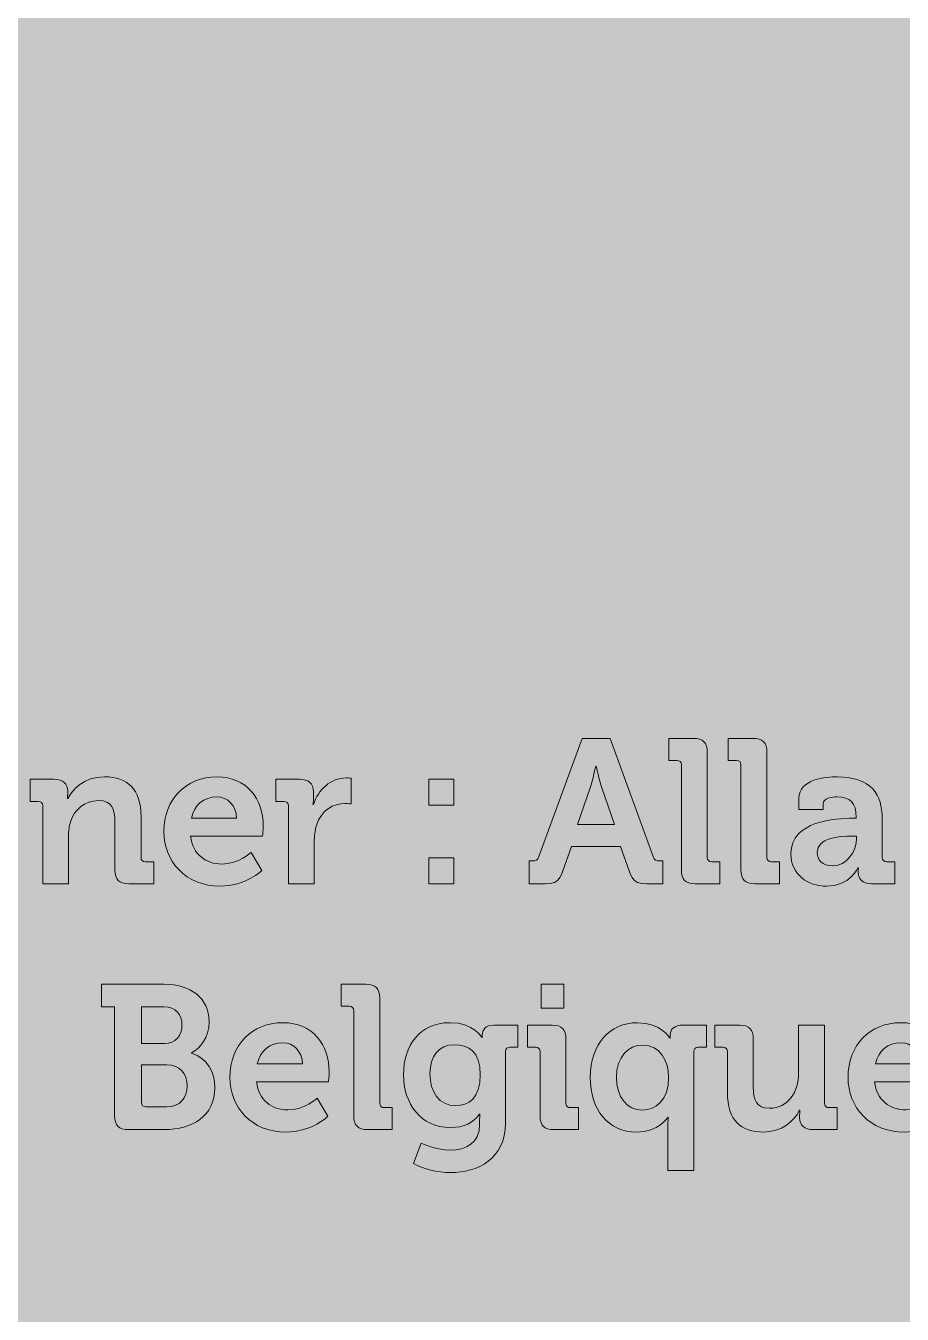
# Model space of a CAD drawing. Header units: inches. Extents: x 8 to 818, y -635 to -10.
# Drawn here: x 734.6 to 752.72, y -562.69 to -536.07 of the extents above; entities that cross this region are included whole.
import ezdxf

# ---------------------------------------------------------------- set-up
doc = ezdxf.new("R2010")
doc.units = ezdxf.units.IN
doc.header["$MEASUREMENT"] = 0
doc.layers.add('Calque 1', color=7, linetype='Continuous')
doc.layers.add('Calque 2', color=7, linetype='Continuous')

# ---------------------------------------------------------------- blocks, each defined once
blk = doc.blocks.new('block 13')
at = {"layer": 'Calque 1', "color": 179, "lineweight": 5, "true_color": 0x262425}
blk.add_open_spline([(719.694, -361.546), (719.694, -361.546), (724.17, -371.802), (724.17, -371.802), (724.391, -372.309), (724.16, -372.898), (723.653, -373.119), (723.653, -373.119), (722.737, -373.519), (722.737, -373.519), (722.231, -373.74), (721.641, -373.509), (721.42, -373.002), (721.42, -373.002), (717.744, -364.577), (717.744, -364.577), (640.056, -483.564), (480.643, -525.464), (351.496, -455.488), (351.496, -455.488), (353.499, -460.077), (353.499, -460.077), (353.72, -460.583), (353.489, -461.173), (352.983, -461.394), (352.983, -461.394), (352.066, -461.794), (352.066, -461.794), (351.56, -462.015), (350.971, -461.783), (350.75, -461.277), (350.75, -461.277), (347.181, -453.1), (347.181, -453.1), (344.491, -451.582), (341.813, -450.021), (339.152, -448.404), (335.488, -446.179), (330.728, -447.182), (328.31, -450.722), (328.31, -450.722), (328.221, -450.853), (328.221, -450.853), (325.723, -454.511), (326.637, -459.522), (330.297, -462.017), (477.228, -562.189), (679.23, -515.398), (769.485, -361.031), (775.135, -351.477), (770.258, -339.126), (759.21, -334.03), (759.21, -334.03), (759.21, -334.03), (759.21, -334.03), (748.148, -328.919), (736.083, -332.124), (731.675, -340.712), (727.953, -347.893), (723.95, -354.837), (719.694, -361.546)], degree=3, knots=[0, 0, 0, 0, 1, 1, 1, 2, 2, 2, 3, 3, 3, 4, 4, 4, 5, 5, 5, 6, 6, 6, 7, 7, 7, 8, 8, 8, 9, 9, 9, 10, 10, 10, 11, 11, 11, 12, 12, 12, 13, 13, 13, 14, 14, 14, 15, 15, 15, 16, 16, 16, 17, 17, 17, 18, 18, 18, 19, 19, 19, 20, 20, 20, 20], dxfattribs=at)
blk = doc.blocks.new('block 16')
at = {"layer": 'Calque 2', "true_color": 0x262425}
h = blk.add_hatch(color=179, dxfattribs=at)
h.dxf.hatch_style = 2
edge = h.paths.add_edge_path()
edge.add_spline(control_points=[(745.008, -553.325), (745.008, -553.325), (745.076, -553.325), (745.076, -553.325), (745.148, -553.325), (745.181, -553.308), (745.207, -553.232), (745.207, -553.232), (746.1, -550.791), (746.1, -550.791), (746.1, -550.791), (746.679, -550.791), (746.679, -550.791), (746.679, -550.791), (747.568, -553.232), (747.568, -553.232), (747.593, -553.308), (747.627, -553.325), (747.699, -553.325), (747.699, -553.325), (747.767, -553.325), (747.767, -553.325), (747.767, -553.325), (747.767, -553.795), (747.767, -553.795), (747.767, -553.795), (747.437, -553.795), (747.437, -553.795), (747.225, -553.795), (747.149, -553.74), (747.081, -553.55), (747.081, -553.55), (746.895, -553.025), (746.895, -553.025), (746.895, -553.025), (745.88, -553.025), (745.88, -553.025), (745.88, -553.025), (745.693, -553.55), (745.693, -553.55), (745.626, -553.74), (745.554, -553.795), (745.342, -553.795), (745.342, -553.795), (745.008, -553.795), (745.008, -553.795), (745.008, -553.795), (745.008, -553.325), (745.008, -553.325)], knot_values=[0, 0, 0, 0, 1, 1, 1, 2, 2, 2, 3, 3, 3, 4, 4, 4, 5, 5, 5, 6, 6, 6, 7, 7, 7, 8, 8, 8, 9, 9, 9, 10, 10, 10, 11, 11, 11, 12, 12, 12, 13, 13, 13, 14, 14, 14, 15, 15, 15, 16, 16, 16, 16], degree=3, periodic=1)
edge = h.paths.add_edge_path()
edge.add_spline(control_points=[(746.768, -552.568), (746.768, -552.568), (746.51, -551.815), (746.51, -551.815), (746.455, -551.65), (746.392, -551.366), (746.392, -551.366), (746.392, -551.366), (746.383, -551.366), (746.383, -551.366), (746.383, -551.366), (746.32, -551.65), (746.265, -551.815), (746.265, -551.815), (746.007, -552.568), (746.007, -552.568), (746.007, -552.568), (746.768, -552.568), (746.768, -552.568)], knot_values=[0, 0, 0, 0, 1, 1, 1, 2, 2, 2, 3, 3, 3, 4, 4, 4, 5, 5, 5, 6, 6, 6, 6], degree=3, periodic=1)
h = blk.add_hatch(color=179, dxfattribs=at)
h.dxf.hatch_style = 2
edge = h.paths.add_edge_path()
edge.add_spline(control_points=[(748.153, -551.341), (748.153, -551.277), (748.119, -551.248), (748.06, -551.248), (748.06, -551.248), (747.891, -551.248), (747.891, -551.248), (747.891, -551.248), (747.891, -550.791), (747.891, -550.791), (747.891, -550.791), (748.403, -550.791), (748.403, -550.791), (748.602, -550.791), (748.69, -550.88), (748.69, -551.078), (748.69, -551.078), (748.69, -553.249), (748.69, -553.249), (748.69, -553.308), (748.724, -553.342), (748.784, -553.342), (748.784, -553.342), (748.949, -553.342), (748.949, -553.342), (748.949, -553.342), (748.949, -553.795), (748.949, -553.795), (748.949, -553.795), (748.441, -553.795), (748.441, -553.795), (748.238, -553.795), (748.153, -553.71), (748.153, -553.507), (748.153, -553.507), (748.153, -551.341), (748.153, -551.341)], knot_values=[0, 0, 0, 0, 1, 1, 1, 2, 2, 2, 3, 3, 3, 4, 4, 4, 5, 5, 5, 6, 6, 6, 7, 7, 7, 8, 8, 8, 9, 9, 9, 10, 10, 10, 11, 11, 11, 12, 12, 12, 12], degree=3, periodic=1)
h = blk.add_hatch(color=179, dxfattribs=at)
h.dxf.hatch_style = 2
edge = h.paths.add_edge_path()
edge.add_spline(control_points=[(749.385, -551.341), (749.385, -551.277), (749.351, -551.248), (749.292, -551.248), (749.292, -551.248), (749.123, -551.248), (749.123, -551.248), (749.123, -551.248), (749.123, -550.791), (749.123, -550.791), (749.123, -550.791), (749.635, -550.791), (749.635, -550.791), (749.834, -550.791), (749.922, -550.88), (749.922, -551.078), (749.922, -551.078), (749.922, -553.249), (749.922, -553.249), (749.922, -553.308), (749.956, -553.342), (750.016, -553.342), (750.016, -553.342), (750.181, -553.342), (750.181, -553.342), (750.181, -553.342), (750.181, -553.795), (750.181, -553.795), (750.181, -553.795), (749.673, -553.795), (749.673, -553.795), (749.47, -553.795), (749.385, -553.71), (749.385, -553.507), (749.385, -553.507), (749.385, -551.341), (749.385, -551.341)], knot_values=[0, 0, 0, 0, 1, 1, 1, 2, 2, 2, 3, 3, 3, 4, 4, 4, 5, 5, 5, 6, 6, 6, 7, 7, 7, 8, 8, 8, 9, 9, 9, 10, 10, 10, 11, 11, 11, 12, 12, 12, 12], degree=3, periodic=1)
h = blk.add_hatch(color=179, dxfattribs=at)
h.dxf.hatch_style = 2
edge = h.paths.add_edge_path()
edge.add_spline(control_points=[(734.95, -552.187), (734.95, -552.124), (734.916, -552.094), (734.856, -552.094), (734.856, -552.094), (734.687, -552.094), (734.687, -552.094), (734.687, -552.094), (734.687, -551.637), (734.687, -551.637), (734.687, -551.637), (735.182, -551.637), (735.182, -551.637), (735.373, -551.637), (735.466, -551.726), (735.466, -551.878), (735.466, -551.878), (735.466, -551.942), (735.466, -551.942), (735.466, -551.988), (735.457, -552.035), (735.457, -552.035), (735.457, -552.035), (735.466, -552.035), (735.466, -552.035), (735.559, -551.853), (735.792, -551.586), (736.227, -551.586), (736.705, -551.586), (736.981, -551.836), (736.981, -552.407), (736.981, -552.407), (736.981, -553.249), (736.981, -553.249), (736.981, -553.308), (737.014, -553.342), (737.074, -553.342), (737.074, -553.342), (737.243, -553.342), (737.243, -553.342), (737.243, -553.342), (737.243, -553.795), (737.243, -553.795), (737.243, -553.795), (736.731, -553.795), (736.731, -553.795), (736.528, -553.795), (736.443, -553.71), (736.443, -553.507), (736.443, -553.507), (736.443, -552.517), (736.443, -552.517), (736.443, -552.255), (736.375, -552.077), (736.105, -552.077), (735.817, -552.077), (735.601, -552.259), (735.525, -552.517), (735.495, -552.606), (735.483, -552.703), (735.483, -552.805), (735.483, -552.805), (735.483, -553.795), (735.483, -553.795), (735.483, -553.795), (734.95, -553.795), (734.95, -553.795), (734.95, -553.795), (734.95, -552.187), (734.95, -552.187)], knot_values=[0, 0, 0, 0, 1, 1, 1, 2, 2, 2, 3, 3, 3, 4, 4, 4, 5, 5, 5, 6, 6, 6, 7, 7, 7, 8, 8, 8, 9, 9, 9, 10, 10, 10, 11, 11, 11, 12, 12, 12, 13, 13, 13, 14, 14, 14, 15, 15, 15, 16, 16, 16, 17, 17, 17, 18, 18, 18, 19, 19, 19, 20, 20, 20, 21, 21, 21, 22, 22, 22, 23, 23, 23, 23], degree=3, periodic=1)
h = blk.add_hatch(color=179, dxfattribs=at)
h.dxf.hatch_style = 2
edge = h.paths.add_edge_path()
edge.add_spline(control_points=[(738.552, -551.586), (739.169, -551.586), (739.508, -552.039), (739.508, -552.61), (739.508, -552.673), (739.495, -552.809), (739.495, -552.809), (739.495, -552.809), (738.006, -552.809), (738.006, -552.809), (738.048, -553.19), (738.327, -553.389), (738.653, -553.389), (739, -553.389), (739.258, -553.147), (739.258, -553.147), (739.258, -553.147), (739.482, -553.52), (739.482, -553.52), (739.482, -553.52), (739.153, -553.845), (738.615, -553.845), (737.9, -553.845), (737.456, -553.329), (737.456, -552.716), (737.456, -552.052), (737.904, -551.586), (738.552, -551.586)], knot_values=[0, 0, 0, 0, 1, 1, 1, 2, 2, 2, 3, 3, 3, 4, 4, 4, 5, 5, 5, 6, 6, 6, 7, 7, 7, 8, 8, 8, 9, 9, 9, 9], degree=3, periodic=1)
edge = h.paths.add_edge_path()
edge.add_spline(control_points=[(738.958, -552.437), (738.949, -552.179), (738.772, -552.001), (738.552, -552.001), (738.277, -552.001), (738.082, -552.166), (738.023, -552.437), (738.023, -552.437), (738.958, -552.437), (738.958, -552.437)], knot_values=[0, 0, 0, 0, 1, 1, 1, 2, 2, 2, 3, 3, 3, 3], degree=3, periodic=1)
h = blk.add_hatch(color=179, dxfattribs=at)
h.dxf.hatch_style = 2
edge = h.paths.add_edge_path()
edge.add_spline(control_points=[(740.03, -552.187), (740.03, -552.124), (739.996, -552.094), (739.936, -552.094), (739.936, -552.094), (739.767, -552.094), (739.767, -552.094), (739.767, -552.094), (739.767, -551.637), (739.767, -551.637), (739.767, -551.637), (740.258, -551.637), (740.258, -551.637), (740.448, -551.637), (740.546, -551.717), (740.546, -551.899), (740.546, -551.899), (740.546, -552.026), (740.546, -552.026), (740.546, -552.107), (740.537, -552.161), (740.537, -552.161), (740.537, -552.161), (740.546, -552.161), (740.546, -552.161), (740.643, -551.853), (740.901, -551.608), (741.231, -551.608), (741.278, -551.608), (741.328, -551.616), (741.328, -551.616), (741.328, -551.616), (741.328, -552.145), (741.328, -552.145), (741.328, -552.145), (741.273, -552.136), (741.197, -552.136), (740.969, -552.136), (740.707, -552.267), (740.609, -552.589), (740.58, -552.695), (740.563, -552.813), (740.563, -552.94), (740.563, -552.94), (740.563, -553.795), (740.563, -553.795), (740.563, -553.795), (740.03, -553.795), (740.03, -553.795), (740.03, -553.795), (740.03, -552.187), (740.03, -552.187)], knot_values=[0, 0, 0, 0, 1, 1, 1, 2, 2, 2, 3, 3, 3, 4, 4, 4, 5, 5, 5, 6, 6, 6, 7, 7, 7, 8, 8, 8, 9, 9, 9, 10, 10, 10, 11, 11, 11, 12, 12, 12, 13, 13, 13, 14, 14, 14, 15, 15, 15, 16, 16, 16, 17, 17, 17, 17], degree=3, periodic=1)
h = blk.add_hatch(color=179, dxfattribs=at)
h.dxf.hatch_style = 2
h.paths.add_polyline_path([(742.934, -551.637), (743.45, -551.637), (743.45, -552.174), (742.934, -552.174)])
h.paths.add_polyline_path([(742.934, -553.257), (743.45, -553.257), (743.45, -553.795), (742.934, -553.795)])
h = blk.add_hatch(color=179, dxfattribs=at)
h.dxf.hatch_style = 2
edge = h.paths.add_edge_path()
edge.add_spline(control_points=[(751.7, -552.441), (751.7, -552.441), (751.768, -552.441), (751.768, -552.441), (751.768, -552.441), (751.768, -552.424), (751.768, -552.424), (751.768, -552.115), (751.645, -552.001), (751.37, -552.001), (751.273, -552.001), (751.082, -552.026), (751.082, -552.145), (751.082, -552.145), (751.082, -552.259), (751.082, -552.259), (751.082, -552.259), (750.583, -552.259), (750.583, -552.259), (750.583, -552.259), (750.583, -552.031), (750.583, -552.031), (750.583, -551.629), (751.15, -551.586), (751.374, -551.586), (752.093, -551.586), (752.305, -551.963), (752.305, -552.445), (752.305, -552.445), (752.305, -553.249), (752.305, -553.249), (752.305, -553.308), (752.339, -553.342), (752.398, -553.342), (752.398, -553.342), (752.567, -553.342), (752.567, -553.342), (752.567, -553.342), (752.567, -553.795), (752.567, -553.795), (752.567, -553.795), (752.085, -553.795), (752.085, -553.795), (751.886, -553.795), (751.81, -553.685), (751.81, -553.558), (751.81, -553.503), (751.814, -553.465), (751.814, -553.465), (751.814, -553.465), (751.806, -553.465), (751.806, -553.465), (751.806, -553.465), (751.641, -553.845), (751.154, -553.845), (750.769, -553.845), (750.418, -553.604), (750.418, -553.173), (750.418, -552.496), (751.349, -552.441), (751.7, -552.441)], knot_values=[0, 0, 0, 0, 1, 1, 1, 2, 2, 2, 3, 3, 3, 4, 4, 4, 5, 5, 5, 6, 6, 6, 7, 7, 7, 8, 8, 8, 9, 9, 9, 10, 10, 10, 11, 11, 11, 12, 12, 12, 13, 13, 13, 14, 14, 14, 15, 15, 15, 16, 16, 16, 17, 17, 17, 18, 18, 18, 19, 19, 19, 20, 20, 20, 20], degree=3, periodic=1)
edge = h.paths.add_edge_path()
edge.add_spline(control_points=[(751.285, -553.427), (751.573, -553.427), (751.776, -553.122), (751.776, -552.86), (751.776, -552.86), (751.776, -552.809), (751.776, -552.809), (751.776, -552.809), (751.683, -552.809), (751.683, -552.809), (751.404, -552.809), (750.96, -552.847), (750.96, -553.147), (750.96, -553.291), (751.065, -553.427), (751.285, -553.427)], knot_values=[0, 0, 0, 0, 1, 1, 1, 2, 2, 2, 3, 3, 3, 4, 4, 4, 5, 5, 5, 5], degree=3, periodic=1)
h = blk.add_hatch(color=179, dxfattribs=at)
h.dxf.hatch_style = 2
edge = h.paths.add_edge_path()
edge.add_spline(control_points=[(736.436, -556.341), (736.436, -556.341), (736.161, -556.341), (736.161, -556.341), (736.161, -556.341), (736.161, -555.871), (736.161, -555.871), (736.161, -555.871), (737.459, -555.871), (737.459, -555.871), (738.001, -555.871), (738.39, -556.15), (738.39, -556.645), (738.39, -556.979), (738.208, -557.195), (738.026, -557.288), (738.026, -557.288), (738.026, -557.297), (738.026, -557.297), (738.352, -557.394), (738.509, -557.699), (738.509, -558.003), (738.509, -558.604), (738.031, -558.875), (737.472, -558.875), (737.472, -558.875), (736.723, -558.875), (736.723, -558.875), (736.524, -558.875), (736.436, -558.79), (736.436, -558.587), (736.436, -558.587), (736.436, -556.341), (736.436, -556.341)], knot_values=[0, 0, 0, 0, 1, 1, 1, 2, 2, 2, 3, 3, 3, 4, 4, 4, 5, 5, 5, 6, 6, 6, 7, 7, 7, 8, 8, 8, 9, 9, 9, 10, 10, 10, 11, 11, 11, 11], degree=3, periodic=1)
edge = h.paths.add_edge_path()
edge.add_spline(control_points=[(737.464, -557.098), (737.696, -557.098), (737.828, -556.929), (737.828, -556.713), (737.828, -556.497), (737.701, -556.341), (737.455, -556.341), (737.455, -556.341), (736.99, -556.341), (736.99, -556.341), (736.99, -556.341), (736.99, -557.098), (736.99, -557.098), (736.99, -557.098), (737.464, -557.098), (737.464, -557.098)], knot_values=[0, 0, 0, 0, 1, 1, 1, 2, 2, 2, 3, 3, 3, 4, 4, 4, 5, 5, 5, 5], degree=3, periodic=1)
edge = h.paths.add_edge_path()
edge.add_spline(control_points=[(737.083, -558.405), (737.083, -558.405), (737.515, -558.405), (737.515, -558.405), (737.785, -558.405), (737.938, -558.223), (737.938, -557.97), (737.938, -557.72), (737.781, -557.538), (737.515, -557.538), (737.515, -557.538), (736.99, -557.538), (736.99, -557.538), (736.99, -557.538), (736.99, -558.312), (736.99, -558.312), (736.99, -558.372), (737.024, -558.405), (737.083, -558.405)], knot_values=[0, 0, 0, 0, 1, 1, 1, 2, 2, 2, 3, 3, 3, 4, 4, 4, 5, 5, 5, 6, 6, 6, 6], degree=3, periodic=1)
h = blk.add_hatch(color=179, dxfattribs=at)
h.dxf.hatch_style = 2
edge = h.paths.add_edge_path()
edge.add_spline(control_points=[(741.38, -556.421), (741.38, -556.358), (741.346, -556.328), (741.287, -556.328), (741.287, -556.328), (741.118, -556.328), (741.118, -556.328), (741.118, -556.328), (741.118, -555.871), (741.118, -555.871), (741.118, -555.871), (741.63, -555.871), (741.63, -555.871), (741.829, -555.871), (741.917, -555.96), (741.917, -556.158), (741.917, -556.158), (741.917, -558.329), (741.917, -558.329), (741.917, -558.388), (741.951, -558.422), (742.011, -558.422), (742.011, -558.422), (742.176, -558.422), (742.176, -558.422), (742.176, -558.422), (742.176, -558.875), (742.176, -558.875), (742.176, -558.875), (741.668, -558.875), (741.668, -558.875), (741.465, -558.875), (741.38, -558.79), (741.38, -558.587), (741.38, -558.587), (741.38, -556.421), (741.38, -556.421)], knot_values=[0, 0, 0, 0, 1, 1, 1, 2, 2, 2, 3, 3, 3, 4, 4, 4, 5, 5, 5, 6, 6, 6, 7, 7, 7, 8, 8, 8, 9, 9, 9, 10, 10, 10, 11, 11, 11, 12, 12, 12, 12], degree=3, periodic=1)
h = blk.add_hatch(color=179, dxfattribs=at)
h.dxf.hatch_style = 2
edge = h.paths.add_edge_path()
edge.add_spline(control_points=[(745.232, -557.267), (745.232, -557.204), (745.198, -557.174), (745.139, -557.174), (745.139, -557.174), (744.97, -557.174), (744.97, -557.174), (744.97, -557.174), (744.97, -556.717), (744.97, -556.717), (744.97, -556.717), (745.482, -556.717), (745.482, -556.717), (745.681, -556.717), (745.766, -556.806), (745.766, -557.005), (745.766, -557.005), (745.766, -558.329), (745.766, -558.329), (745.766, -558.388), (745.799, -558.422), (745.859, -558.422), (745.859, -558.422), (746.028, -558.422), (746.028, -558.422), (746.028, -558.422), (746.028, -558.875), (746.028, -558.875), (746.028, -558.875), (745.516, -558.875), (745.516, -558.875), (745.317, -558.875), (745.232, -558.79), (745.232, -558.587), (745.232, -558.587), (745.232, -557.267), (745.232, -557.267)], knot_values=[0, 0, 0, 0, 1, 1, 1, 2, 2, 2, 3, 3, 3, 4, 4, 4, 5, 5, 5, 6, 6, 6, 7, 7, 7, 8, 8, 8, 9, 9, 9, 10, 10, 10, 11, 11, 11, 12, 12, 12, 12], degree=3, periodic=1)
h.paths.add_polyline_path([(745.258, -555.871), (745.723, -555.871), (745.723, -556.366), (745.258, -556.366)])
h = blk.add_hatch(color=179, dxfattribs=at)
h.dxf.hatch_style = 2
edge = h.paths.add_edge_path()
edge.add_spline(control_points=[(739.915, -556.666), (740.533, -556.666), (740.871, -557.119), (740.871, -557.69), (740.871, -557.754), (740.858, -557.889), (740.858, -557.889), (740.858, -557.889), (739.369, -557.889), (739.369, -557.889), (739.411, -558.27), (739.691, -558.469), (740.016, -558.469), (740.363, -558.469), (740.621, -558.228), (740.621, -558.228), (740.621, -558.228), (740.846, -558.6), (740.846, -558.6), (740.846, -558.6), (740.516, -558.926), (739.978, -558.926), (739.263, -558.926), (738.819, -558.41), (738.819, -557.796), (738.819, -557.132), (739.268, -556.666), (739.915, -556.666)], knot_values=[0, 0, 0, 0, 1, 1, 1, 2, 2, 2, 3, 3, 3, 4, 4, 4, 5, 5, 5, 6, 6, 6, 7, 7, 7, 8, 8, 8, 9, 9, 9, 9], degree=3, periodic=1)
edge = h.paths.add_edge_path()
edge.add_spline(control_points=[(740.321, -557.517), (740.313, -557.259), (740.135, -557.081), (739.915, -557.081), (739.64, -557.081), (739.445, -557.246), (739.386, -557.517), (739.386, -557.517), (740.321, -557.517), (740.321, -557.517)], knot_values=[0, 0, 0, 0, 1, 1, 1, 2, 2, 2, 3, 3, 3, 3], degree=3, periodic=1)
h = blk.add_hatch(color=179, dxfattribs=at)
h.dxf.hatch_style = 2
edge = h.paths.add_edge_path()
edge.add_spline(control_points=[(743.365, -556.666), (743.864, -556.666), (744.029, -556.971), (744.029, -556.971), (744.029, -556.971), (744.038, -556.971), (744.038, -556.971), (744.038, -556.971), (744.038, -556.946), (744.038, -556.916), (744.038, -556.819), (744.106, -556.717), (744.275, -556.717), (744.275, -556.717), (744.774, -556.717), (744.774, -556.717), (744.774, -556.717), (744.774, -557.174), (744.774, -557.174), (744.774, -557.174), (744.609, -557.174), (744.609, -557.174), (744.554, -557.174), (744.516, -557.204), (744.516, -557.259), (744.516, -557.259), (744.516, -558.744), (744.516, -558.744), (744.516, -559.484), (743.941, -559.763), (743.378, -559.763), (743.107, -559.763), (742.819, -559.687), (742.612, -559.577), (742.612, -559.577), (742.777, -559.154), (742.777, -559.154), (742.777, -559.154), (743.043, -559.298), (743.373, -559.298), (743.699, -559.298), (743.983, -559.158), (743.983, -558.769), (743.983, -558.769), (743.983, -558.668), (743.983, -558.668), (743.983, -558.617), (743.987, -558.554), (743.987, -558.554), (743.987, -558.554), (743.979, -558.554), (743.979, -558.554), (743.852, -558.735), (743.665, -558.833), (743.378, -558.833), (742.76, -558.833), (742.409, -558.333), (742.409, -557.741), (742.409, -557.149), (742.743, -556.666), (743.365, -556.666)], knot_values=[0, 0, 0, 0, 1, 1, 1, 2, 2, 2, 3, 3, 3, 4, 4, 4, 5, 5, 5, 6, 6, 6, 7, 7, 7, 8, 8, 8, 9, 9, 9, 10, 10, 10, 11, 11, 11, 12, 12, 12, 13, 13, 13, 14, 14, 14, 15, 15, 15, 16, 16, 16, 17, 17, 17, 18, 18, 18, 19, 19, 19, 20, 20, 20, 20], degree=3, periodic=1)
edge = h.paths.add_edge_path()
edge.add_spline(control_points=[(743.995, -557.745), (743.995, -557.254), (743.75, -557.123), (743.458, -557.123), (743.132, -557.123), (742.955, -557.36), (742.955, -557.724), (742.955, -558.101), (743.145, -558.38), (743.492, -558.38), (743.75, -558.38), (743.995, -558.232), (743.995, -557.745)], knot_values=[0, 0, 0, 0, 1, 1, 1, 2, 2, 2, 3, 3, 3, 4, 4, 4, 4], degree=3, periodic=1)
h = blk.add_hatch(color=179, dxfattribs=at)
h.dxf.hatch_style = 2
edge = h.paths.add_edge_path()
edge.add_spline(control_points=[(747.247, -556.666), (747.738, -556.666), (747.915, -556.984), (747.915, -556.984), (747.915, -556.984), (747.924, -556.984), (747.924, -556.984), (747.924, -556.984), (747.924, -556.954), (747.924, -556.907), (747.924, -556.798), (748.004, -556.717), (748.199, -556.717), (748.199, -556.717), (748.673, -556.717), (748.673, -556.717), (748.673, -556.717), (748.673, -557.174), (748.673, -557.174), (748.673, -557.174), (748.504, -557.174), (748.504, -557.174), (748.444, -557.174), (748.411, -557.204), (748.411, -557.267), (748.411, -557.267), (748.411, -559.721), (748.411, -559.721), (748.411, -559.721), (747.873, -559.721), (747.873, -559.721), (747.873, -559.721), (747.873, -558.807), (747.873, -558.807), (747.873, -558.697), (747.882, -558.621), (747.882, -558.621), (747.882, -558.621), (747.873, -558.621), (747.873, -558.621), (747.873, -558.621), (747.691, -558.926), (747.226, -558.926), (746.642, -558.926), (746.27, -558.465), (746.27, -557.796), (746.27, -557.111), (746.676, -556.666), (747.247, -556.666)], knot_values=[0, 0, 0, 0, 1, 1, 1, 2, 2, 2, 3, 3, 3, 4, 4, 4, 5, 5, 5, 6, 6, 6, 7, 7, 7, 8, 8, 8, 9, 9, 9, 10, 10, 10, 11, 11, 11, 12, 12, 12, 13, 13, 13, 14, 14, 14, 15, 15, 15, 16, 16, 16, 16], degree=3, periodic=1)
edge = h.paths.add_edge_path()
edge.add_spline(control_points=[(747.89, -557.792), (747.89, -557.458), (747.712, -557.128), (747.353, -557.128), (747.061, -557.128), (746.811, -557.369), (746.811, -557.796), (746.811, -558.207), (747.031, -558.473), (747.349, -558.473), (747.628, -558.473), (747.89, -558.27), (747.89, -557.792)], knot_values=[0, 0, 0, 0, 1, 1, 1, 2, 2, 2, 3, 3, 3, 4, 4, 4, 4], degree=3, periodic=1)
h = blk.add_hatch(color=179, dxfattribs=at)
h.dxf.hatch_style = 2
edge = h.paths.add_edge_path()
edge.add_spline(control_points=[(752.695, -556.666), (753.313, -556.666), (753.651, -557.119), (753.651, -557.69), (753.651, -557.754), (753.639, -557.889), (753.639, -557.889), (753.639, -557.889), (752.149, -557.889), (752.149, -557.889), (752.192, -558.27), (752.471, -558.469), (752.797, -558.469), (753.144, -558.469), (753.402, -558.228), (753.402, -558.228), (753.402, -558.228), (753.626, -558.6), (753.626, -558.6), (753.626, -558.6), (753.296, -558.926), (752.759, -558.926), (752.044, -558.926), (751.599, -558.41), (751.599, -557.796), (751.599, -557.132), (752.048, -556.666), (752.695, -556.666)], knot_values=[0, 0, 0, 0, 1, 1, 1, 2, 2, 2, 3, 3, 3, 4, 4, 4, 5, 5, 5, 6, 6, 6, 7, 7, 7, 8, 8, 8, 9, 9, 9, 9], degree=3, periodic=1)
edge = h.paths.add_edge_path()
edge.add_spline(control_points=[(753.101, -557.517), (753.093, -557.259), (752.915, -557.081), (752.695, -557.081), (752.42, -557.081), (752.225, -557.246), (752.166, -557.517), (752.166, -557.517), (753.101, -557.517), (753.101, -557.517)], knot_values=[0, 0, 0, 0, 1, 1, 1, 2, 2, 2, 3, 3, 3, 3], degree=3, periodic=1)
h = blk.add_hatch(color=179, dxfattribs=at)
h.dxf.hatch_style = 2
edge = h.paths.add_edge_path()
edge.add_spline(control_points=[(749.106, -557.267), (749.106, -557.204), (749.072, -557.174), (749.013, -557.174), (749.013, -557.174), (748.844, -557.174), (748.844, -557.174), (748.844, -557.174), (748.844, -556.717), (748.844, -556.717), (748.844, -556.717), (749.356, -556.717), (749.356, -556.717), (749.554, -556.717), (749.639, -556.806), (749.639, -557), (749.639, -557), (749.639, -557.995), (749.639, -557.995), (749.639, -558.257), (749.707, -558.435), (749.973, -558.435), (750.363, -558.435), (750.578, -558.092), (750.578, -557.707), (750.578, -557.707), (750.578, -556.717), (750.578, -556.717), (750.578, -556.717), (751.116, -556.717), (751.116, -556.717), (751.116, -556.717), (751.116, -558.329), (751.116, -558.329), (751.116, -558.388), (751.149, -558.422), (751.209, -558.422), (751.209, -558.422), (751.378, -558.422), (751.378, -558.422), (751.378, -558.422), (751.378, -558.875), (751.378, -558.875), (751.378, -558.875), (750.883, -558.875), (750.883, -558.875), (750.697, -558.875), (750.599, -558.786), (750.599, -558.634), (750.599, -558.634), (750.599, -558.575), (750.599, -558.575), (750.599, -558.524), (750.604, -558.477), (750.604, -558.477), (750.604, -558.477), (750.595, -558.477), (750.595, -558.477), (750.494, -558.701), (750.223, -558.926), (749.851, -558.926), (749.389, -558.926), (749.106, -558.693), (749.106, -558.105), (749.106, -558.105), (749.106, -557.267), (749.106, -557.267)], knot_values=[0, 0, 0, 0, 1, 1, 1, 2, 2, 2, 3, 3, 3, 4, 4, 4, 5, 5, 5, 6, 6, 6, 7, 7, 7, 8, 8, 8, 9, 9, 9, 10, 10, 10, 11, 11, 11, 12, 12, 12, 13, 13, 13, 14, 14, 14, 15, 15, 15, 16, 16, 16, 17, 17, 17, 18, 18, 18, 19, 19, 19, 20, 20, 20, 21, 21, 21, 22, 22, 22, 22], degree=3, periodic=1)
at = {"layer": 'Calque 2', "lineweight": 0}
for points in [[(742.934, -551.637), (743.45, -551.637), (743.45, -552.174), (742.934, -552.174), (742.934, -551.637)], [(742.934, -553.257), (743.45, -553.257), (743.45, -553.795), (742.934, -553.795), (742.934, -553.257)], [(745.258, -555.871), (745.723, -555.871), (745.723, -556.366), (745.258, -556.366), (745.258, -555.871)]]:
    blk.add_lwpolyline(points, dxfattribs=at)
for points, knots in [([(745.008, -553.325), (745.008, -553.325), (745.076, -553.325), (745.076, -553.325), (745.148, -553.325), (745.181, -553.308), (745.207, -553.232), (745.207, -553.232), (746.1, -550.791), (746.1, -550.791), (746.1, -550.791), (746.679, -550.791), (746.679, -550.791), (746.679, -550.791), (747.568, -553.232), (747.568, -553.232), (747.593, -553.308), (747.627, -553.325), (747.699, -553.325), (747.699, -553.325), (747.767, -553.325), (747.767, -553.325), (747.767, -553.325), (747.767, -553.795), (747.767, -553.795), (747.767, -553.795), (747.437, -553.795), (747.437, -553.795), (747.225, -553.795), (747.149, -553.74), (747.081, -553.55), (747.081, -553.55), (746.895, -553.025), (746.895, -553.025), (746.895, -553.025), (745.88, -553.025), (745.88, -553.025), (745.88, -553.025), (745.693, -553.55), (745.693, -553.55), (745.626, -553.74), (745.554, -553.795), (745.342, -553.795), (745.342, -553.795), (745.008, -553.795), (745.008, -553.795), (745.008, -553.795), (745.008, -553.325), (745.008, -553.325)], [0, 0, 0, 0, 1, 1, 1, 2, 2, 2, 3, 3, 3, 4, 4, 4, 5, 5, 5, 6, 6, 6, 7, 7, 7, 8, 8, 8, 9, 9, 9, 10, 10, 10, 11, 11, 11, 12, 12, 12, 13, 13, 13, 14, 14, 14, 15, 15, 15, 16, 16, 16, 16]), ([(748.153, -551.341), (748.153, -551.277), (748.119, -551.248), (748.06, -551.248), (748.06, -551.248), (747.891, -551.248), (747.891, -551.248), (747.891, -551.248), (747.891, -550.791), (747.891, -550.791), (747.891, -550.791), (748.403, -550.791), (748.403, -550.791), (748.602, -550.791), (748.69, -550.88), (748.69, -551.078), (748.69, -551.078), (748.69, -553.249), (748.69, -553.249), (748.69, -553.308), (748.724, -553.342), (748.784, -553.342), (748.784, -553.342), (748.949, -553.342), (748.949, -553.342), (748.949, -553.342), (748.949, -553.795), (748.949, -553.795), (748.949, -553.795), (748.441, -553.795), (748.441, -553.795), (748.238, -553.795), (748.153, -553.71), (748.153, -553.507), (748.153, -553.507), (748.153, -551.341), (748.153, -551.341)], [0, 0, 0, 0, 1, 1, 1, 2, 2, 2, 3, 3, 3, 4, 4, 4, 5, 5, 5, 6, 6, 6, 7, 7, 7, 8, 8, 8, 9, 9, 9, 10, 10, 10, 11, 11, 11, 12, 12, 12, 12]), ([(749.385, -551.341), (749.385, -551.277), (749.351, -551.248), (749.292, -551.248), (749.292, -551.248), (749.123, -551.248), (749.123, -551.248), (749.123, -551.248), (749.123, -550.791), (749.123, -550.791), (749.123, -550.791), (749.635, -550.791), (749.635, -550.791), (749.834, -550.791), (749.922, -550.88), (749.922, -551.078), (749.922, -551.078), (749.922, -553.249), (749.922, -553.249), (749.922, -553.308), (749.956, -553.342), (750.016, -553.342), (750.016, -553.342), (750.181, -553.342), (750.181, -553.342), (750.181, -553.342), (750.181, -553.795), (750.181, -553.795), (750.181, -553.795), (749.673, -553.795), (749.673, -553.795), (749.47, -553.795), (749.385, -553.71), (749.385, -553.507), (749.385, -553.507), (749.385, -551.341), (749.385, -551.341)], [0, 0, 0, 0, 1, 1, 1, 2, 2, 2, 3, 3, 3, 4, 4, 4, 5, 5, 5, 6, 6, 6, 7, 7, 7, 8, 8, 8, 9, 9, 9, 10, 10, 10, 11, 11, 11, 12, 12, 12, 12]), ([(746.768, -552.568), (746.768, -552.568), (746.51, -551.815), (746.51, -551.815), (746.455, -551.65), (746.392, -551.366), (746.392, -551.366), (746.392, -551.366), (746.383, -551.366), (746.383, -551.366), (746.383, -551.366), (746.32, -551.65), (746.265, -551.815), (746.265, -551.815), (746.007, -552.568), (746.007, -552.568), (746.007, -552.568), (746.768, -552.568), (746.768, -552.568)], [0, 0, 0, 0, 1, 1, 1, 2, 2, 2, 3, 3, 3, 4, 4, 4, 5, 5, 5, 6, 6, 6, 6]), ([(734.95, -552.187), (734.95, -552.124), (734.916, -552.094), (734.856, -552.094), (734.856, -552.094), (734.687, -552.094), (734.687, -552.094), (734.687, -552.094), (734.687, -551.637), (734.687, -551.637), (734.687, -551.637), (735.182, -551.637), (735.182, -551.637), (735.373, -551.637), (735.466, -551.726), (735.466, -551.878), (735.466, -551.878), (735.466, -551.942), (735.466, -551.942), (735.466, -551.988), (735.457, -552.035), (735.457, -552.035), (735.457, -552.035), (735.466, -552.035), (735.466, -552.035), (735.559, -551.853), (735.792, -551.586), (736.227, -551.586), (736.705, -551.586), (736.981, -551.836), (736.981, -552.407), (736.981, -552.407), (736.981, -553.249), (736.981, -553.249), (736.981, -553.308), (737.014, -553.342), (737.074, -553.342), (737.074, -553.342), (737.243, -553.342), (737.243, -553.342), (737.243, -553.342), (737.243, -553.795), (737.243, -553.795), (737.243, -553.795), (736.731, -553.795), (736.731, -553.795), (736.528, -553.795), (736.443, -553.71), (736.443, -553.507), (736.443, -553.507), (736.443, -552.517), (736.443, -552.517), (736.443, -552.255), (736.375, -552.077), (736.105, -552.077), (735.817, -552.077), (735.601, -552.259), (735.525, -552.517), (735.495, -552.606), (735.483, -552.703), (735.483, -552.805), (735.483, -552.805), (735.483, -553.795), (735.483, -553.795), (735.483, -553.795), (734.95, -553.795), (734.95, -553.795), (734.95, -553.795), (734.95, -552.187), (734.95, -552.187)], [0, 0, 0, 0, 1, 1, 1, 2, 2, 2, 3, 3, 3, 4, 4, 4, 5, 5, 5, 6, 6, 6, 7, 7, 7, 8, 8, 8, 9, 9, 9, 10, 10, 10, 11, 11, 11, 12, 12, 12, 13, 13, 13, 14, 14, 14, 15, 15, 15, 16, 16, 16, 17, 17, 17, 18, 18, 18, 19, 19, 19, 20, 20, 20, 21, 21, 21, 22, 22, 22, 23, 23, 23, 23]), ([(738.552, -551.586), (739.169, -551.586), (739.508, -552.039), (739.508, -552.61), (739.508, -552.673), (739.495, -552.809), (739.495, -552.809), (739.495, -552.809), (738.006, -552.809), (738.006, -552.809), (738.048, -553.19), (738.327, -553.389), (738.653, -553.389), (739, -553.389), (739.258, -553.147), (739.258, -553.147), (739.258, -553.147), (739.482, -553.52), (739.482, -553.52), (739.482, -553.52), (739.153, -553.845), (738.615, -553.845), (737.9, -553.845), (737.456, -553.329), (737.456, -552.716), (737.456, -552.052), (737.904, -551.586), (738.552, -551.586)], [0, 0, 0, 0, 1, 1, 1, 2, 2, 2, 3, 3, 3, 4, 4, 4, 5, 5, 5, 6, 6, 6, 7, 7, 7, 8, 8, 8, 9, 9, 9, 9]), ([(740.03, -552.187), (740.03, -552.124), (739.996, -552.094), (739.936, -552.094), (739.936, -552.094), (739.767, -552.094), (739.767, -552.094), (739.767, -552.094), (739.767, -551.637), (739.767, -551.637), (739.767, -551.637), (740.258, -551.637), (740.258, -551.637), (740.448, -551.637), (740.546, -551.717), (740.546, -551.899), (740.546, -551.899), (740.546, -552.026), (740.546, -552.026), (740.546, -552.107), (740.537, -552.161), (740.537, -552.161), (740.537, -552.161), (740.546, -552.161), (740.546, -552.161), (740.643, -551.853), (740.901, -551.608), (741.231, -551.608), (741.278, -551.608), (741.328, -551.616), (741.328, -551.616), (741.328, -551.616), (741.328, -552.145), (741.328, -552.145), (741.328, -552.145), (741.273, -552.136), (741.197, -552.136), (740.969, -552.136), (740.707, -552.267), (740.609, -552.589), (740.58, -552.695), (740.563, -552.813), (740.563, -552.94), (740.563, -552.94), (740.563, -553.795), (740.563, -553.795), (740.563, -553.795), (740.03, -553.795), (740.03, -553.795), (740.03, -553.795), (740.03, -552.187), (740.03, -552.187)], [0, 0, 0, 0, 1, 1, 1, 2, 2, 2, 3, 3, 3, 4, 4, 4, 5, 5, 5, 6, 6, 6, 7, 7, 7, 8, 8, 8, 9, 9, 9, 10, 10, 10, 11, 11, 11, 12, 12, 12, 13, 13, 13, 14, 14, 14, 15, 15, 15, 16, 16, 16, 17, 17, 17, 17]), ([(751.7, -552.441), (751.7, -552.441), (751.768, -552.441), (751.768, -552.441), (751.768, -552.441), (751.768, -552.424), (751.768, -552.424), (751.768, -552.115), (751.645, -552.001), (751.37, -552.001), (751.273, -552.001), (751.082, -552.026), (751.082, -552.145), (751.082, -552.145), (751.082, -552.259), (751.082, -552.259), (751.082, -552.259), (750.583, -552.259), (750.583, -552.259), (750.583, -552.259), (750.583, -552.031), (750.583, -552.031), (750.583, -551.629), (751.15, -551.586), (751.374, -551.586), (752.093, -551.586), (752.305, -551.963), (752.305, -552.445), (752.305, -552.445), (752.305, -553.249), (752.305, -553.249), (752.305, -553.308), (752.339, -553.342), (752.398, -553.342), (752.398, -553.342), (752.567, -553.342), (752.567, -553.342), (752.567, -553.342), (752.567, -553.795), (752.567, -553.795), (752.567, -553.795), (752.085, -553.795), (752.085, -553.795), (751.886, -553.795), (751.81, -553.685), (751.81, -553.558), (751.81, -553.503), (751.814, -553.465), (751.814, -553.465), (751.814, -553.465), (751.806, -553.465), (751.806, -553.465), (751.806, -553.465), (751.641, -553.845), (751.154, -553.845), (750.769, -553.845), (750.418, -553.604), (750.418, -553.173), (750.418, -552.496), (751.349, -552.441), (751.7, -552.441)], [0, 0, 0, 0, 1, 1, 1, 2, 2, 2, 3, 3, 3, 4, 4, 4, 5, 5, 5, 6, 6, 6, 7, 7, 7, 8, 8, 8, 9, 9, 9, 10, 10, 10, 11, 11, 11, 12, 12, 12, 13, 13, 13, 14, 14, 14, 15, 15, 15, 16, 16, 16, 17, 17, 17, 18, 18, 18, 19, 19, 19, 20, 20, 20, 20]), ([(738.958, -552.437), (738.949, -552.179), (738.772, -552.001), (738.552, -552.001), (738.277, -552.001), (738.082, -552.166), (738.023, -552.437), (738.023, -552.437), (738.958, -552.437), (738.958, -552.437)], [0, 0, 0, 0, 1, 1, 1, 2, 2, 2, 3, 3, 3, 3]), ([(751.285, -553.427), (751.573, -553.427), (751.776, -553.122), (751.776, -552.86), (751.776, -552.86), (751.776, -552.809), (751.776, -552.809), (751.776, -552.809), (751.683, -552.809), (751.683, -552.809), (751.404, -552.809), (750.96, -552.847), (750.96, -553.147), (750.96, -553.291), (751.065, -553.427), (751.285, -553.427)], [0, 0, 0, 0, 1, 1, 1, 2, 2, 2, 3, 3, 3, 4, 4, 4, 5, 5, 5, 5]), ([(736.436, -556.341), (736.436, -556.341), (736.161, -556.341), (736.161, -556.341), (736.161, -556.341), (736.161, -555.871), (736.161, -555.871), (736.161, -555.871), (737.459, -555.871), (737.459, -555.871), (738.001, -555.871), (738.39, -556.15), (738.39, -556.645), (738.39, -556.979), (738.208, -557.195), (738.026, -557.288), (738.026, -557.288), (738.026, -557.297), (738.026, -557.297), (738.352, -557.394), (738.509, -557.699), (738.509, -558.003), (738.509, -558.604), (738.031, -558.875), (737.472, -558.875), (737.472, -558.875), (736.723, -558.875), (736.723, -558.875), (736.524, -558.875), (736.436, -558.79), (736.436, -558.587), (736.436, -558.587), (736.436, -556.341), (736.436, -556.341)], [0, 0, 0, 0, 1, 1, 1, 2, 2, 2, 3, 3, 3, 4, 4, 4, 5, 5, 5, 6, 6, 6, 7, 7, 7, 8, 8, 8, 9, 9, 9, 10, 10, 10, 11, 11, 11, 11]), ([(741.38, -556.421), (741.38, -556.358), (741.346, -556.328), (741.287, -556.328), (741.287, -556.328), (741.118, -556.328), (741.118, -556.328), (741.118, -556.328), (741.118, -555.871), (741.118, -555.871), (741.118, -555.871), (741.63, -555.871), (741.63, -555.871), (741.829, -555.871), (741.917, -555.96), (741.917, -556.158), (741.917, -556.158), (741.917, -558.329), (741.917, -558.329), (741.917, -558.388), (741.951, -558.422), (742.011, -558.422), (742.011, -558.422), (742.176, -558.422), (742.176, -558.422), (742.176, -558.422), (742.176, -558.875), (742.176, -558.875), (742.176, -558.875), (741.668, -558.875), (741.668, -558.875), (741.465, -558.875), (741.38, -558.79), (741.38, -558.587), (741.38, -558.587), (741.38, -556.421), (741.38, -556.421)], [0, 0, 0, 0, 1, 1, 1, 2, 2, 2, 3, 3, 3, 4, 4, 4, 5, 5, 5, 6, 6, 6, 7, 7, 7, 8, 8, 8, 9, 9, 9, 10, 10, 10, 11, 11, 11, 12, 12, 12, 12]), ([(737.464, -557.098), (737.696, -557.098), (737.828, -556.929), (737.828, -556.713), (737.828, -556.497), (737.701, -556.341), (737.455, -556.341), (737.455, -556.341), (736.99, -556.341), (736.99, -556.341), (736.99, -556.341), (736.99, -557.098), (736.99, -557.098), (736.99, -557.098), (737.464, -557.098), (737.464, -557.098)], [0, 0, 0, 0, 1, 1, 1, 2, 2, 2, 3, 3, 3, 4, 4, 4, 5, 5, 5, 5]), ([(739.915, -556.666), (740.533, -556.666), (740.871, -557.119), (740.871, -557.69), (740.871, -557.754), (740.858, -557.889), (740.858, -557.889), (740.858, -557.889), (739.369, -557.889), (739.369, -557.889), (739.411, -558.27), (739.691, -558.469), (740.016, -558.469), (740.363, -558.469), (740.621, -558.228), (740.621, -558.228), (740.621, -558.228), (740.846, -558.6), (740.846, -558.6), (740.846, -558.6), (740.516, -558.926), (739.978, -558.926), (739.263, -558.926), (738.819, -558.41), (738.819, -557.796), (738.819, -557.132), (739.268, -556.666), (739.915, -556.666)], [0, 0, 0, 0, 1, 1, 1, 2, 2, 2, 3, 3, 3, 4, 4, 4, 5, 5, 5, 6, 6, 6, 7, 7, 7, 8, 8, 8, 9, 9, 9, 9]), ([(743.365, -556.666), (743.864, -556.666), (744.029, -556.971), (744.029, -556.971), (744.029, -556.971), (744.038, -556.971), (744.038, -556.971), (744.038, -556.971), (744.038, -556.946), (744.038, -556.916), (744.038, -556.819), (744.106, -556.717), (744.275, -556.717), (744.275, -556.717), (744.774, -556.717), (744.774, -556.717), (744.774, -556.717), (744.774, -557.174), (744.774, -557.174), (744.774, -557.174), (744.609, -557.174), (744.609, -557.174), (744.554, -557.174), (744.516, -557.204), (744.516, -557.259), (744.516, -557.259), (744.516, -558.744), (744.516, -558.744), (744.516, -559.484), (743.941, -559.763), (743.378, -559.763), (743.107, -559.763), (742.819, -559.687), (742.612, -559.577), (742.612, -559.577), (742.777, -559.154), (742.777, -559.154), (742.777, -559.154), (743.043, -559.298), (743.373, -559.298), (743.699, -559.298), (743.983, -559.158), (743.983, -558.769), (743.983, -558.769), (743.983, -558.668), (743.983, -558.668), (743.983, -558.617), (743.987, -558.554), (743.987, -558.554), (743.987, -558.554), (743.979, -558.554), (743.979, -558.554), (743.852, -558.735), (743.665, -558.833), (743.378, -558.833), (742.76, -558.833), (742.409, -558.333), (742.409, -557.741), (742.409, -557.149), (742.743, -556.666), (743.365, -556.666)], [0, 0, 0, 0, 1, 1, 1, 2, 2, 2, 3, 3, 3, 4, 4, 4, 5, 5, 5, 6, 6, 6, 7, 7, 7, 8, 8, 8, 9, 9, 9, 10, 10, 10, 11, 11, 11, 12, 12, 12, 13, 13, 13, 14, 14, 14, 15, 15, 15, 16, 16, 16, 17, 17, 17, 18, 18, 18, 19, 19, 19, 20, 20, 20, 20]), ([(747.247, -556.666), (747.738, -556.666), (747.915, -556.984), (747.915, -556.984), (747.915, -556.984), (747.924, -556.984), (747.924, -556.984), (747.924, -556.984), (747.924, -556.954), (747.924, -556.907), (747.924, -556.798), (748.004, -556.717), (748.199, -556.717), (748.199, -556.717), (748.673, -556.717), (748.673, -556.717), (748.673, -556.717), (748.673, -557.174), (748.673, -557.174), (748.673, -557.174), (748.504, -557.174), (748.504, -557.174), (748.444, -557.174), (748.411, -557.204), (748.411, -557.267), (748.411, -557.267), (748.411, -559.721), (748.411, -559.721), (748.411, -559.721), (747.873, -559.721), (747.873, -559.721), (747.873, -559.721), (747.873, -558.807), (747.873, -558.807), (747.873, -558.697), (747.882, -558.621), (747.882, -558.621), (747.882, -558.621), (747.873, -558.621), (747.873, -558.621), (747.873, -558.621), (747.691, -558.926), (747.226, -558.926), (746.642, -558.926), (746.27, -558.465), (746.27, -557.796), (746.27, -557.111), (746.676, -556.666), (747.247, -556.666)], [0, 0, 0, 0, 1, 1, 1, 2, 2, 2, 3, 3, 3, 4, 4, 4, 5, 5, 5, 6, 6, 6, 7, 7, 7, 8, 8, 8, 9, 9, 9, 10, 10, 10, 11, 11, 11, 12, 12, 12, 13, 13, 13, 14, 14, 14, 15, 15, 15, 16, 16, 16, 16]), ([(752.695, -556.666), (753.313, -556.666), (753.651, -557.119), (753.651, -557.69), (753.651, -557.754), (753.639, -557.889), (753.639, -557.889), (753.639, -557.889), (752.149, -557.889), (752.149, -557.889), (752.192, -558.27), (752.471, -558.469), (752.797, -558.469), (753.144, -558.469), (753.402, -558.228), (753.402, -558.228), (753.402, -558.228), (753.626, -558.6), (753.626, -558.6), (753.626, -558.6), (753.296, -558.926), (752.759, -558.926), (752.044, -558.926), (751.599, -558.41), (751.599, -557.796), (751.599, -557.132), (752.048, -556.666), (752.695, -556.666)], [0, 0, 0, 0, 1, 1, 1, 2, 2, 2, 3, 3, 3, 4, 4, 4, 5, 5, 5, 6, 6, 6, 7, 7, 7, 8, 8, 8, 9, 9, 9, 9]), ([(745.232, -557.267), (745.232, -557.204), (745.198, -557.174), (745.139, -557.174), (745.139, -557.174), (744.97, -557.174), (744.97, -557.174), (744.97, -557.174), (744.97, -556.717), (744.97, -556.717), (744.97, -556.717), (745.482, -556.717), (745.482, -556.717), (745.681, -556.717), (745.766, -556.806), (745.766, -557.005), (745.766, -557.005), (745.766, -558.329), (745.766, -558.329), (745.766, -558.388), (745.799, -558.422), (745.859, -558.422), (745.859, -558.422), (746.028, -558.422), (746.028, -558.422), (746.028, -558.422), (746.028, -558.875), (746.028, -558.875), (746.028, -558.875), (745.516, -558.875), (745.516, -558.875), (745.317, -558.875), (745.232, -558.79), (745.232, -558.587), (745.232, -558.587), (745.232, -557.267), (745.232, -557.267)], [0, 0, 0, 0, 1, 1, 1, 2, 2, 2, 3, 3, 3, 4, 4, 4, 5, 5, 5, 6, 6, 6, 7, 7, 7, 8, 8, 8, 9, 9, 9, 10, 10, 10, 11, 11, 11, 12, 12, 12, 12]), ([(749.106, -557.267), (749.106, -557.204), (749.072, -557.174), (749.013, -557.174), (749.013, -557.174), (748.844, -557.174), (748.844, -557.174), (748.844, -557.174), (748.844, -556.717), (748.844, -556.717), (748.844, -556.717), (749.356, -556.717), (749.356, -556.717), (749.554, -556.717), (749.639, -556.806), (749.639, -557), (749.639, -557), (749.639, -557.995), (749.639, -557.995), (749.639, -558.257), (749.707, -558.435), (749.973, -558.435), (750.363, -558.435), (750.578, -558.092), (750.578, -557.707), (750.578, -557.707), (750.578, -556.717), (750.578, -556.717), (750.578, -556.717), (751.116, -556.717), (751.116, -556.717), (751.116, -556.717), (751.116, -558.329), (751.116, -558.329), (751.116, -558.388), (751.149, -558.422), (751.209, -558.422), (751.209, -558.422), (751.378, -558.422), (751.378, -558.422), (751.378, -558.422), (751.378, -558.875), (751.378, -558.875), (751.378, -558.875), (750.883, -558.875), (750.883, -558.875), (750.697, -558.875), (750.599, -558.786), (750.599, -558.634), (750.599, -558.634), (750.599, -558.575), (750.599, -558.575), (750.599, -558.524), (750.604, -558.477), (750.604, -558.477), (750.604, -558.477), (750.595, -558.477), (750.595, -558.477), (750.494, -558.701), (750.223, -558.926), (749.851, -558.926), (749.389, -558.926), (749.106, -558.693), (749.106, -558.105), (749.106, -558.105), (749.106, -557.267), (749.106, -557.267)], [0, 0, 0, 0, 1, 1, 1, 2, 2, 2, 3, 3, 3, 4, 4, 4, 5, 5, 5, 6, 6, 6, 7, 7, 7, 8, 8, 8, 9, 9, 9, 10, 10, 10, 11, 11, 11, 12, 12, 12, 13, 13, 13, 14, 14, 14, 15, 15, 15, 16, 16, 16, 17, 17, 17, 18, 18, 18, 19, 19, 19, 20, 20, 20, 21, 21, 21, 22, 22, 22, 22]), ([(740.321, -557.517), (740.313, -557.259), (740.135, -557.081), (739.915, -557.081), (739.64, -557.081), (739.445, -557.246), (739.386, -557.517), (739.386, -557.517), (740.321, -557.517), (740.321, -557.517)], [0, 0, 0, 0, 1, 1, 1, 2, 2, 2, 3, 3, 3, 3]), ([(743.995, -557.745), (743.995, -557.254), (743.75, -557.123), (743.458, -557.123), (743.132, -557.123), (742.955, -557.36), (742.955, -557.724), (742.955, -558.101), (743.145, -558.38), (743.492, -558.38), (743.75, -558.38), (743.995, -558.232), (743.995, -557.745)], [0, 0, 0, 0, 1, 1, 1, 2, 2, 2, 3, 3, 3, 4, 4, 4, 4]), ([(747.89, -557.792), (747.89, -557.458), (747.712, -557.128), (747.353, -557.128), (747.061, -557.128), (746.811, -557.369), (746.811, -557.796), (746.811, -558.207), (747.031, -558.473), (747.349, -558.473), (747.628, -558.473), (747.89, -558.27), (747.89, -557.792)], [0, 0, 0, 0, 1, 1, 1, 2, 2, 2, 3, 3, 3, 4, 4, 4, 4]), ([(753.101, -557.517), (753.093, -557.259), (752.915, -557.081), (752.695, -557.081), (752.42, -557.081), (752.225, -557.246), (752.166, -557.517), (752.166, -557.517), (753.101, -557.517), (753.101, -557.517)], [0, 0, 0, 0, 1, 1, 1, 2, 2, 2, 3, 3, 3, 3]), ([(737.083, -558.405), (737.083, -558.405), (737.515, -558.405), (737.515, -558.405), (737.785, -558.405), (737.938, -558.223), (737.938, -557.97), (737.938, -557.72), (737.781, -557.538), (737.515, -557.538), (737.515, -557.538), (736.99, -557.538), (736.99, -557.538), (736.99, -557.538), (736.99, -558.312), (736.99, -558.312), (736.99, -558.372), (737.024, -558.405), (737.083, -558.405)], [0, 0, 0, 0, 1, 1, 1, 2, 2, 2, 3, 3, 3, 4, 4, 4, 5, 5, 5, 6, 6, 6, 6])]:
    blk.add_open_spline(points, degree=3, knots=knots, dxfattribs=at)

msp = doc.modelspace()

# ---------------------------------------------------------------- hatches: boundary and pattern name
at = {"layer": 'Calque 2', "true_color": 0xfefeff}
h = msp.add_hatch(color=7, dxfattribs=at)
h.dxf.hatch_style = 2
h.paths.add_polyline_path([(787.662, -586.194), (636.119, -586.194), (636.119, -513.458), (787.662, -513.458)])

# ---------------------------------------------------------------- block references
at = {"layer": 'Calque 1'}
msp.add_blockref('block 13', (0, 0), dxfattribs=at)
at = {"layer": 'Calque 2'}
msp.add_blockref('block 16', (0, 0), dxfattribs=at)

doc.saveas('drawing.dxf')
